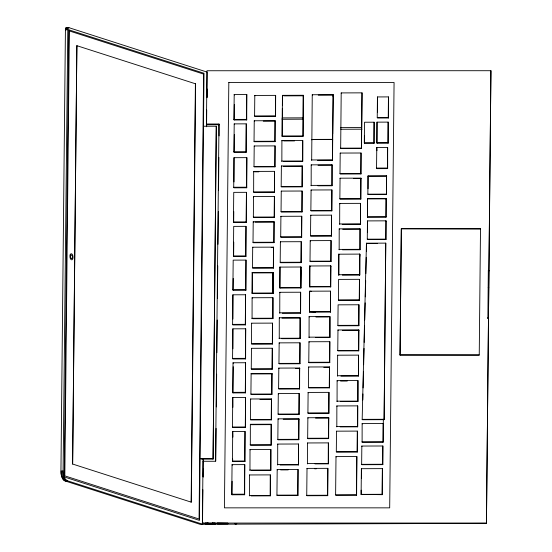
<?xml version="1.0" encoding="UTF-8"?>
<svg xmlns="http://www.w3.org/2000/svg" width="552" height="552" viewBox="0 0 552 552"><rect width="100%" height="100%" fill="white"/><g stroke="black" fill="none" stroke-linecap="round" stroke-linejoin="round"><path stroke-width="0.83" d="M488.334 270.521C488.444 271.543 489.534 270.031 488.313 270.811L487.885 317.952M202.86 489.741L202.508 524.193L200.341 524.4L65.191 480.971C61.569 479.398 60.968 474.644 60.941 471.139L65.426 29.594L65.771 28.193L66.723 27.89M202.508 524.193L67.358 480.757C63.735 479.184 63.135 474.43 63.107 470.925L67.82 28.207L68.717 27.6L207.11 72.098L206.862 97.069M282.465 104.287L282.438 95.344L303.276 95.275L303.027 136.372L282.162 136.372L282.438 95.344M383.302 423.908L383.157 423.536L362.147 423.605L362.105 442.255L383.116 442.193L383.336 419.672M72.657 464.108L76.88 45.685L72.616 464.039L191.316 502.182L195.58 83.828L76.921 45.699M191.144 502.189L195.408 83.773M206.848 125.159L206.448 124.138L206.993 70.746L490.935 70.711L486.45 523.365L202.839 524.248L202.384 523.075L203.019 461.272L215.549 461.272L218.985 124.007L206.455 124.007L206.641 126.801M202.991 476.824L203.17 458.746M206.558 126.346L206.724 109.986M203.253 459.133L203.288 461.976M202.839 524.248L202.86 522.53M203.322 477.038L203.412 468.455M207.186 97.69L207.276 89.1M212.782 523.054L215.301 523.048L215.294 523.931L205.206 523.965L205.22 523.082L206.897 523.075M207.842 522.82L207.835 523.703L213.327 523.558L207.738 523.448M201.059 459.133L213.065 459.133L216.287 126.235L203.653 126.242M213.065 459.133L216.287 126.235M212.465 523.689L212.479 522.806M215.77 461.113L216.101 428.421M216.322 406.914L216.653 374.215M216.874 352.707L217.205 320.015M217.426 298.508L217.764 265.809M217.978 244.301L218.316 211.609M218.53 190.095L218.868 157.403M219.082 135.895L218.985 124.007M233.944 119.425L234.2 94.447L246.758 94.406L246.723 119.956L234.165 119.991L233.944 119.425L246.509 119.384L246.723 119.956M233.924 151.793L234.207 123.883L246.254 123.848L246.185 152.324L234.145 152.359L233.924 151.793L245.971 151.752L246.185 152.324M234.165 119.991L234.324 104.487M233.441 221.925L233.744 192.358L246.433 192.324L246.351 222.456L233.662 222.49L233.441 221.925L246.13 221.89L246.351 222.456M233.717 187.252L234.013 157.686L246.834 157.644L246.751 187.777L233.931 187.818L233.717 187.252L246.53 187.211L246.751 187.777M234.145 152.359L234.324 134.598M232.882 289.697L233.185 260.13L246.006 260.089L245.923 290.228L233.103 290.262L232.882 289.697L245.702 289.655L245.923 290.228M232.606 324.369L232.909 294.809L245.599 294.768L245.516 324.9L232.827 324.942L232.606 324.369L245.295 324.334L245.516 324.9M233.662 222.49L233.772 211.513M233.993 181.905L234.013 157.686M233.103 290.262L233.22 278.436M233.399 255.949L233.703 226.382L246.006 226.348L245.923 256.48L233.62 256.514L233.399 255.949L245.702 255.914L245.923 256.48M232.889 319.028L232.909 294.809M232.571 358.393L232.875 328.826L245.688 328.792L245.612 358.924L232.792 358.959L232.571 358.393L245.392 358.351L245.612 358.924M233.62 256.514L233.765 242.155M232.896 348.823L232.875 328.826M232.737 392.348L233.041 362.781L245.599 362.74L245.516 392.872L232.958 392.914L232.737 392.348L245.295 392.306L245.516 392.872M231.757 494.219L232.061 464.653L244.75 464.618L244.667 494.751L231.978 494.785L231.757 494.219L244.446 494.178L244.667 494.751M232.461 427.02L232.765 397.454L245.585 397.412L245.502 427.545L232.682 427.586L232.461 427.02L245.281 426.979L245.502 427.545M232.958 392.914L233.22 366.728M231.978 494.785L232.116 481.275M232.889 407.314L232.765 397.454M232.427 461.044L232.723 431.478L245.026 431.436L244.943 461.569L232.647 461.61L232.427 461.044L244.729 461.003L244.943 461.569M232.647 461.61L232.668 459.078M232.896 437.115L232.723 431.478M245.971 151.752L246.254 123.848M246.509 119.384L246.758 94.406M245.702 255.914L246.006 226.348M246.13 221.89L246.433 192.324M246.53 187.211L246.834 157.644M245.295 324.334L245.599 294.768M245.702 289.655L246.006 260.089M245.392 358.351L245.688 328.792M245.295 392.306L245.599 362.74M244.446 494.178L244.75 464.618M244.729 461.003L245.026 431.436M245.281 426.979L245.585 397.412M249.449 495.917L249.497 474.955L270.335 474.892L270.287 495.848L251.119 495.91M249.966 470.47L250.015 449.514L270.853 449.445L270.804 470.407L251.636 470.463M250.311 445.243L250.36 424.288L271.198 424.219L271.149 445.181L251.146 445.243M250.394 419.52L250.608 398.979L271.439 398.917L271.398 419.879L250.56 419.941L250.394 419.52L271.232 419.458L271.398 419.879M250.912 394.08L251.125 373.538L271.957 373.469L271.915 394.432L251.077 394.494L250.912 394.08L271.75 394.011L271.915 394.432M251.546 344.144L251.595 323.182L272.433 323.12L272.384 344.075L252.381 344.137M251.94 293.084L252.154 272.543L273.295 272.447L273.247 293.409L252.105 293.505L251.94 293.084L273.081 292.988L273.247 293.409M251.257 368.853L251.464 348.312L272.302 348.243L272.253 369.205L251.422 369.267L251.257 368.853L272.095 368.784L272.253 369.205M252.064 318.697L252.112 297.742L272.95 297.673L272.902 318.635L252.899 318.697M252.492 267.748L252.699 247.206L273.537 247.144L273.495 268.106L252.657 268.168L252.492 267.748L273.33 267.685L273.495 268.106M253.009 242.307L253.216 221.766L274.054 221.704L274.013 242.659L253.175 242.728L253.009 242.307L273.847 242.238L274.013 242.659M253.644 192.372L253.692 171.41L274.53 171.348L274.482 192.303L254.479 192.365M254.037 141.312L254.251 120.771L275.082 120.709L275.041 141.664L254.203 141.733L254.037 141.312L274.875 141.243L275.041 141.664M253.354 217.081L253.561 196.54L274.399 196.477L274.351 217.433L253.513 217.502L253.354 217.081L274.192 217.012L274.351 217.433M253.996 166.504L254.21 145.97L275.048 145.9L275 166.863L254.161 166.925L253.996 166.504L274.834 166.442L275 166.863M254.589 115.975L254.796 95.441L275.634 95.372L275.586 116.334L254.755 116.396L254.589 115.975L275.427 115.913L275.586 116.334M270.287 495.848L270.335 474.892M270.804 470.407L270.853 449.445M271.149 445.181L271.198 424.219M271.232 419.458L271.439 398.917M272.384 344.075L272.433 323.12M271.75 394.011L271.957 373.469M272.095 368.784L272.302 348.243M272.971 290.842L272.985 272.481L272.943 293.409M272.902 318.635L272.95 297.673M273.081 292.988L273.295 272.447M273.33 267.685L273.537 247.144M273.847 242.238L274.054 221.704M274.482 192.303L274.53 171.348M274.875 141.243L275.082 120.709M274.192 217.012L274.399 196.477M274.834 166.442L275.048 145.9M275.427 115.913L275.634 95.372M276.931 495.144L277.194 469.51L298.032 469.441L297.928 495.503L277.097 495.565L276.931 495.144L297.769 495.082L297.928 495.503M277.663 465.026L277.711 444.063L298.549 444.001L298.501 464.957L280.161 465.019M277.842 439.378L278.056 418.837L298.887 418.775L298.846 439.73L278.008 439.799L277.842 439.378L298.68 439.316L298.846 439.73M278.091 414.076L278.298 393.535L299.136 393.472L299.087 414.428L278.256 414.497L278.091 414.076L298.929 414.007L299.087 414.428M279.243 338.693L279.291 317.738L300.129 317.669L300.081 338.631L281.741 338.686M278.608 388.629L278.815 368.094L299.653 368.025L299.605 388.987L278.774 389.05L278.608 388.629L299.446 388.567L299.605 388.987M279.636 287.633L279.843 267.099L300.985 267.002L300.943 287.965L279.802 288.054L279.636 287.633L300.778 287.544L300.943 287.965M278.953 363.402L279.16 342.868L299.998 342.799L299.95 363.761L279.112 363.823L278.953 363.402L299.791 363.34L299.95 363.761M279.76 313.253L279.809 292.291L300.647 292.229L300.598 313.191L282.258 313.246M280.188 262.303L280.395 241.762L301.233 241.7L301.185 262.655L280.354 262.724L280.188 262.303L301.026 262.234L301.185 262.655M281.175 186.507L281.389 165.966L302.22 165.904L302.179 186.859L281.341 186.928L281.175 186.507L302.013 186.438L302.179 186.859M280.706 236.856L280.913 216.322L301.751 216.253L301.702 237.215L280.871 237.277L280.706 236.856L301.544 236.794L301.702 237.215M281.051 211.63L281.258 191.095L302.096 191.026L302.047 211.989L281.209 212.051L281.051 211.63L301.889 211.568L302.047 211.989M281.858 161.481L281.906 140.518L302.737 140.456L302.696 161.419L283.528 161.474M282.334 119.598L282.341 108.358M282.162 136.372L282.21 117.914L303.048 117.845L303.207 118.266M297.769 495.082L298.032 469.441M298.501 464.957L298.549 444.001M298.68 439.316L298.887 418.775M298.929 414.007L299.136 393.472M299.446 388.567L299.653 368.025M300.081 338.631L300.129 317.669M299.791 363.34L299.998 342.799M300.819 270.018L300.64 287.965L300.681 267.03L301.15 267.423M300.598 313.191L300.647 292.229M300.778 287.544L300.985 267.002M301.026 262.234L301.233 241.7M302.013 186.438L302.22 165.904M301.544 236.794L301.751 216.253M301.889 211.568L302.096 191.026M302.696 161.419L302.737 140.456M303.027 136.372L303.276 95.275M306.739 495.31L307.015 468.4L327.847 468.337L327.736 495.668L306.898 495.731L306.739 495.31L327.577 495.247L327.736 495.668M307.485 463.915L307.533 442.959L328.364 442.89L328.323 463.852L314.985 463.894M307.664 438.267L307.871 417.733L328.709 417.664L328.661 438.626L307.83 438.688L307.664 438.267L328.502 438.205L328.661 438.626M307.912 412.965L308.119 392.431L328.957 392.362L328.909 413.324L308.071 413.386L307.912 412.965L328.75 412.903L328.909 413.324M308.43 387.525L308.637 366.983L329.475 366.921L329.427 387.877L308.589 387.946L308.43 387.525L329.268 387.456L329.427 387.877M309.065 337.589L309.106 316.627L329.944 316.565L329.903 337.52L315.73 337.569M309.458 286.529L309.665 265.988L330.807 265.892L330.758 286.854L309.617 286.95L309.458 286.529L330.6 286.433L330.758 286.854M308.768 362.298L308.982 341.757L329.82 341.695L329.772 362.65L308.934 362.719L308.768 362.298L329.606 362.229L329.772 362.65M330.386 311.997L309.548 312.066L309.624 291.187L330.462 291.118L330.413 312.059L330.462 291.118M310.01 261.193L310.217 240.658L331.055 240.589L331.007 261.551L310.169 261.613L310.01 261.193L330.848 261.13L331.007 261.551M311.162 185.817L311.204 164.855L332.042 164.793L332 185.755L317.828 185.796M310.528 235.752L310.735 215.211L331.573 215.149L331.524 236.104L310.686 236.173L310.528 235.752L331.359 235.683L331.524 236.104M310.866 210.526L311.08 189.985L331.918 189.922L331.869 210.878L311.031 210.947L310.866 210.526L331.704 210.457L331.869 210.878M311.68 160.377L312.253 94.744L333.091 94.682L333.132 96.786M327.577 495.247L327.847 468.337M328.323 463.852L328.364 442.89M328.502 438.205L328.709 417.664M328.75 412.903L328.957 392.362M329.268 387.456L329.475 366.921M329.903 337.52L329.944 316.565M329.606 362.229L329.82 341.695M330.634 269.762L330.455 286.854L330.503 265.926L330.972 266.312M330.6 286.433L330.807 265.892M330.848 261.13L331.055 240.589M331.359 235.683L331.573 215.149M332 185.755L332.042 164.793M331.704 210.457L331.918 189.922M317.51 160.356L332.518 160.308L333.091 94.682M332.518 160.308L332.621 133.439M335.616 494.861L336.002 456.607L356.84 456.545L356.613 495.213L335.775 495.282L335.616 494.861L356.447 494.792L356.613 495.213M336.313 451.702L336.52 431.167L357.358 431.098L357.31 452.06L336.472 452.122L336.313 451.702L357.151 451.639L357.31 452.06M336.817 426.896L336.865 405.941L357.703 405.872L357.655 426.834L340.149 426.889M337.065 401.594L337.113 380.632L357.944 380.569L357.903 401.532L340.398 401.58M337.582 376.147L337.631 355.191L358.462 355.129L358.421 376.084L340.915 376.14M337.893 325.376L338.1 304.835L358.938 304.773L358.89 325.728L338.052 325.797L337.893 325.376L358.724 325.314L358.89 325.728M338.611 275.158L338.659 254.196L359.8 254.099L359.752 275.062L342.337 275.117M337.762 350.506L337.969 329.965L358.807 329.903L358.759 350.858L337.927 350.92L337.762 350.506L358.6 350.437L358.759 350.858M338.41 299.929L338.617 279.395L359.456 279.326L359.407 300.288L338.569 300.35L338.41 299.929L359.242 299.867L359.407 300.288M339.163 249.821L339.204 228.866L360.042 228.797L360.001 249.759L342.495 249.814M339.991 173.604L340.198 153.063L361.036 153.001L360.987 173.963L340.149 174.025L339.991 173.604L360.822 173.542L360.987 173.963M339.68 224.381L339.721 203.419L360.559 203.357L360.518 224.312L342.178 224.367M339.859 198.734L340.066 178.192L360.904 178.13L360.856 199.086L340.025 199.155L339.859 198.734L360.697 198.665L360.856 199.086M362.029 92.853L361.505 148.516L340.667 148.578L341.198 92.915L362.029 92.853L361.691 129.61M356.447 494.792L356.84 456.545M357.151 451.639L357.358 431.098M357.655 426.834L357.703 405.872M357.903 401.532L357.944 380.569M358.421 376.084L358.462 355.129M358.724 325.314L358.938 304.773M359.497 254.134L359.449 275.062M358.6 350.437L358.807 329.903M359.242 299.867L359.456 279.326M359.628 257.115L359.959 254.52M359.752 275.062L359.8 254.099M360.001 249.759L360.042 228.797M360.518 224.312L360.559 203.357M360.822 173.542L361.036 153.001M360.697 198.665L360.904 178.13M364.299 142.754L364.513 122.233L374.097 122.206L374.111 143.292L364.52 143.32L364.299 142.754L373.89 142.72L374.111 143.292M364.52 143.32L364.596 135.626M361.118 494.371L361.381 468.696L382.391 468.634L382.274 494.682L361.118 494.371L382.129 494.302L382.274 494.682M361.236 494.682L361.16 490.162M361.401 478.149L361.498 469.007M361.65 464.335L361.836 446.057L382.853 445.988L382.812 464.646L361.795 464.708L361.65 464.335L382.667 464.267L382.812 464.646M367.397 216.819L367.584 198.541L386.124 198.478L386.083 217.136L367.542 217.191L367.397 216.819L385.938 216.763L386.083 217.136M367.28 239.182L367.466 220.903L386.014 220.841L385.972 239.499L367.425 239.554L367.28 239.182L385.827 239.126L385.972 239.499M367.542 217.191L367.584 198.541M367.501 232.075L367.466 220.903M367.853 194.173L368.039 175.895L386.586 175.833L386.545 194.49L367.998 194.545L367.853 194.173L386.4 194.118L386.545 194.49M368.06 188.729L368.039 175.895M373.89 142.72L374.097 122.206M376.554 168.077L376.768 147.556L387.642 147.529L387.656 168.608L376.774 168.643L376.554 168.077L387.435 168.043L387.656 168.608M376.809 142.657L377.016 122.144L388.153 122.109L388.166 143.196L377.03 143.23L376.809 142.657L387.946 142.623L388.166 143.196M377.237 117.459L377.444 96.938L388.449 96.904L388.463 117.99L377.451 118.025L377.237 117.459L388.242 117.424L388.463 117.99M376.961 150.689L376.768 147.556M377.03 143.23L377.016 122.144M377.513 112.042L377.444 96.938M382.129 494.302L382.391 468.634M382.667 464.267L382.853 445.988M383.116 442.193L383.157 423.536M385.938 216.763L386.124 198.478M384.116 419.672L385.765 243.128L366.445 243.19L362.174 419.361L362.319 419.734L384.116 419.672L385.765 243.128M385.827 239.126L386.014 220.841M386.4 194.118L386.586 175.833M387.435 168.043L387.642 147.529M387.946 142.623L388.153 122.109M388.242 117.424L388.449 96.904M480.502 228.735L479.239 355.033L400.034 355.033L401.304 228.735L480.537 228.845L401.304 228.735M400.034 355.033L401.338 228.845M486.45 523.365L488.948 270.942M488.899 270.721L488.313 270.811L488.899 270.646L490.935 70.711M332.739 133.75L333.249 95.082M282.396 104.983L282.534 95.696L303.441 95.696L284.266 95.758M488.465 318.042L487.837 318.007M362.802 399.972L362.947 393.956M363.092 387.939L363.485 371.613M363.651 364.734L364.051 348.409M364.196 342.392L364.589 326.066M364.734 320.05L365.155 302.862M365.3 296.845L365.693 280.519M365.859 273.64L366.252 257.315M366.404 251.298L366.445 243.19M208.187 523.041L207.304 523.02M235.228 523.496L234.883 523.682L235.559 523.8M236.228 523.779L236.622 523.634L236.118 523.496M273.454 272.867L253.471 272.929M338.445 274.737L359.587 274.641M66.047 27.89L68.717 27.6M65.902 28.021L68.89 27.676M65.771 28.193L67.937 27.986M65.653 28.414L67.82 28.207M65.564 28.669L67.73 28.462M65.495 28.959L67.654 28.745M65.426 29.594L67.592 29.387M65.433 29.932L67.599 29.725M60.941 471.139L63.107 470.925M60.941 472.264L63.107 472.05M61.017 473.395L63.183 473.188M61.175 474.52L63.342 474.313M61.41 475.617L63.577 475.403M61.714 476.659L63.88 476.445M62.079 477.625L64.246 477.411M62.507 478.494L64.674 478.287M62.983 479.26L65.15 479.053M63.501 479.902L65.667 479.695M64.046 480.406L66.212 480.199M64.618 480.764L66.785 480.557M65.191 480.971L67.358 480.757M236.021 523.793C239.133 523.372 231.854 523.455 235.821 523.869M207.718 523.489L207.276 523.558L207.78 523.662M235.311 523.413L235.973 523.413M235.794 523.8L236.146 523.862M309.755 291.546L311.425 291.539M318.249 95.151L333.256 95.103M282.21 119.28L303.034 119.177L303.193 119.598M263.269 121.164L275.248 121.129M340.825 129.258L361.663 129.189L361.822 129.61M282.024 136.013L302.862 135.951M311.797 139.497L332.559 139.428M283.735 140.939L294.568 140.905M340.508 148.164L361.339 148.095L361.505 148.516L361.553 127.553L340.715 127.622L340.853 127.974M311.514 159.956L332.352 159.887M281.692 161.06L302.53 160.998M318.035 165.255L332.207 165.214M283.217 166.38L302.386 166.318M254.686 171.831L258.853 171.817M368.184 176.267L386.731 176.212M353.57 178.572L361.07 178.551M310.997 185.396L331.835 185.334M253.478 191.951L274.316 191.889M367.729 198.913L386.269 198.858M385.386 221.221L386.158 221.221M255.052 222.18L274.22 222.118M339.514 223.96L360.352 223.891M342.702 229.273L360.208 229.218M366.59 243.563L377.506 243.529M271.204 247.572L273.702 247.565M338.997 249.4L359.835 249.338M488.32 270.646L488.934 270.604M488.313 270.721L488.948 270.756M488.368 270.853L488.948 270.853M488.196 287.426L488.782 287.426M330.255 311.659L309.417 311.728L309.624 291.187L311.342 291.297M279.595 312.832L300.433 312.77M315.937 317.027L328.44 316.993M251.905 318.276L272.736 318.214M281.955 318.152L299.453 318.097M487.837 318.09L488.465 318.118M487.851 318.214L488.43 318.207M342.302 330.372L358.972 330.317M308.899 337.168L329.737 337.106M279.077 338.279L299.915 338.21M251.388 343.723L272.219 343.654M323.803 367.356L329.641 367.342M295.651 368.46L299.819 368.446M252.119 373.952L272.122 373.89M337.417 375.733L358.255 375.664M340.605 381.046L347.277 381.025M259.937 399.372L271.605 399.337M336.899 401.173L357.737 401.111M315.537 418.126L328.875 418.085M283.217 419.244L299.053 419.196M362.174 419.361L383.971 419.292M251.353 424.702L271.356 424.64M336.651 426.475L357.489 426.413M361.96 441.883L382.971 441.821M250.146 444.822L270.984 444.76M307.319 463.494L328.157 463.432M277.497 464.605L298.335 464.542M314.674 468.8L316.344 468.793M249.808 470.049L270.646 469.987M280.692 469.918L288.192 469.897M249.29 495.496L270.128 495.427M217.136 523.103L227.824 523.275L217.122 523.255L217.371 523.91L227.983 523.882L227.728 523.227M206.662 124.711L219.199 124.711M400.007 354.922L479.239 355.033M200.266 458.567L212.899 458.567M202.384 523.075L486.326 523.041M315.53 312.128L309.417 311.728L309.548 312.066M339.121 254.589L338.962 254.196L338.914 275.124M310.134 266.381L309.969 265.988L309.927 286.916M280.312 267.485L280.147 267.099L280.105 288.027M252.616 272.936L252.457 272.543L252.409 293.471M341.198 92.915L341.357 93.336M340.198 153.063L340.356 153.484M332.725 139.849L332.559 139.352L311.721 139.415L311.963 139.918M312.253 94.744L312.418 95.165M340.066 178.192L340.232 178.613M339.721 203.419L339.887 203.84M339.204 228.866L339.37 229.28M311.204 164.855L311.369 165.276M338.659 254.196L338.818 254.617M311.08 189.985L311.238 190.405M281.906 140.518L282.065 140.939M310.735 215.211L310.9 215.632M254.796 95.441L254.962 95.855M281.389 165.966L281.548 166.387M310.217 240.658L310.383 241.079M337.969 329.965L338.135 330.386M254.251 120.771L254.41 121.192M281.258 191.095L281.423 191.516M309.665 265.988L309.831 266.409M337.631 355.191L337.789 355.612M362.147 423.605L362.291 423.977M234.2 94.447L234.421 95.013M254.21 145.97L254.368 146.39M280.913 216.322L281.078 216.743M337.113 380.632L337.272 381.052M361.836 446.057L361.981 446.43M253.692 171.41L253.851 171.831M280.395 241.762L280.561 242.183M309.106 316.627L309.272 317.048M234.207 123.883L234.427 124.448M361.381 468.696L361.526 469.076M336.865 405.941L337.024 406.362M253.561 196.54L253.727 196.96M308.982 341.757L309.141 342.178M279.843 267.099L280.009 267.52M336.52 431.167L336.685 431.588M253.216 221.766L253.382 222.187M279.809 292.291L279.967 292.712M308.637 366.983L308.803 367.404M336.002 456.607L336.168 457.028M252.699 247.206L252.864 247.627M279.291 317.738L279.45 318.159M308.119 392.431L308.285 392.845M252.154 272.543L252.312 272.964M279.16 342.868L279.326 343.282M307.871 417.733L308.037 418.154M252.112 297.742L252.278 298.163M278.815 368.094L278.981 368.508M307.533 442.959L307.692 443.38M251.595 323.182L251.76 323.603M278.298 393.535L278.463 393.956M307.015 468.4L307.174 468.82M251.464 348.312L251.629 348.733M278.056 418.837L278.215 419.258M251.125 373.538L251.284 373.959M277.711 444.063L277.87 444.484M250.608 398.979L250.767 399.4M277.194 469.51L277.352 469.931M233.041 362.781L233.254 363.347M250.36 424.288L250.518 424.709M250.015 449.514L250.18 449.935M249.497 474.955L249.663 475.375M232.061 464.653L232.282 465.226M215.294 523.931L215.038 523.282L204.958 523.31L205.206 523.965M68.8 29.815L64.246 476.942L199.451 520.391L204.005 73.264L68.8 29.815M69.359 30.947L64.825 475.872L199.065 519.011L203.598 74.085L69.359 30.947M228.818 82.489L224.429 507.847L389.691 507.847L394.073 82.489L228.818 82.489M208.228 523.572L206.876 523.579L208.228 523.572M208.449 523.551L209.394 523.572L208.483 523.531M209.608 523.551L210.553 523.565L209.608 523.551M210.781 523.544L211.726 523.565L210.823 523.524M211.982 523.537L212.927 523.558L212.016 523.517M70.118 254.969A3.077 1.532 84.5 0 0 71.546 259.833A3.077 1.532 84.5 0 0 72.809 255.555A3.077 1.532 84.5 0 0 70.118 254.969M70.691 255.61A1.856 0.925 84.5 0 0 71.47 258.612A1.856 0.925 84.5 0 0 72.312 256.135A1.856 0.925 84.5 0 0 70.691 255.61"/></g></svg>
